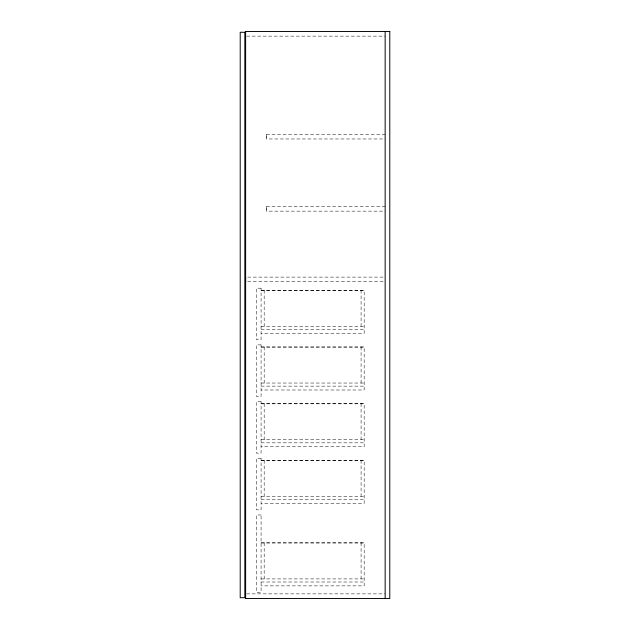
<?xml version="1.0" encoding="UTF-8"?>
<svg xmlns="http://www.w3.org/2000/svg" width="630" height="630" viewBox="0 0 630 630"><rect width="100%" height="100%" fill="white"/><g stroke="black" fill="none" stroke-linecap="round" stroke-linejoin="round"><path stroke-width="0.47" stroke-dasharray="3.15 2.36" d="M246.606 36.138L385.15 36.138M385.308 134.332L266.238 134.332L266.238 138.97L385.308 138.97M385.308 206.498L266.238 206.498L266.238 211.137L385.308 211.137M247.74 277.113L384.324 277.113M247.74 281.752L384.324 281.752M261.08 290.257L364.171 290.257L364.171 333.301L261.08 333.301M261.08 290.414L364.171 290.414M261.08 326.34L364.171 326.34M261.08 329.435L364.171 329.435M261.08 346.957L364.171 346.957L364.171 390.002L261.08 390.002M261.08 347.114L364.171 347.114M261.08 383.04L364.171 383.04M261.08 386.135L364.171 386.135M261.08 403.657L364.171 403.657L364.171 446.702L261.08 446.702M261.08 403.814L364.171 403.814M261.08 439.74L364.171 439.74M261.08 442.835L364.171 442.835M261.08 460.357L364.171 460.357L364.171 503.401L261.08 503.401M261.08 460.514L364.171 460.514M261.08 496.44L364.171 496.44M261.08 499.535L364.171 499.535M261.08 542.832L364.171 542.832L364.171 585.869L261.08 585.869M261.08 542.989L364.171 542.989M261.08 578.915L364.171 578.915M261.08 582.002L364.171 582.002M246.606 593.862L385.15 593.862M361.084 290.257L361.084 326.34M361.084 346.957L361.084 383.04M361.084 403.657L361.084 439.74M361.084 460.357L361.084 496.44M361.084 542.832L361.084 578.915M266.395 134.332L266.395 138.97M266.395 206.498L266.395 211.137M264.175 290.257L264.175 326.34M264.175 346.957L264.175 383.04M264.175 403.657L264.175 439.74M264.175 460.357L264.175 496.44M264.175 542.832L264.175 578.915M261.08 288.193L256.441 288.193L256.441 339.743L261.08 339.743L261.08 288.193M261.08 344.893L256.441 344.893L256.441 396.443L261.08 396.443L261.08 344.893M261.08 401.593L256.441 401.593L256.441 453.143L261.08 453.143L261.08 401.593M261.08 458.293L256.441 458.293L256.441 509.843L261.08 509.843L261.08 458.293M261.08 514.994L256.441 514.994L256.441 592.318L261.08 592.318L261.08 514.994"/><path stroke-width="0.94" d="M245.621 277.113L245.621 281.752M385.15 31.5L385.15 598.5M245.621 31.5L245.621 598.5M389.789 31.5L245.464 31.5L245.464 598.5L389.789 598.5L389.789 31.5M244.85 32.272L240.211 32.272L240.211 597.728L244.85 597.728L244.85 32.272"/></g></svg>
